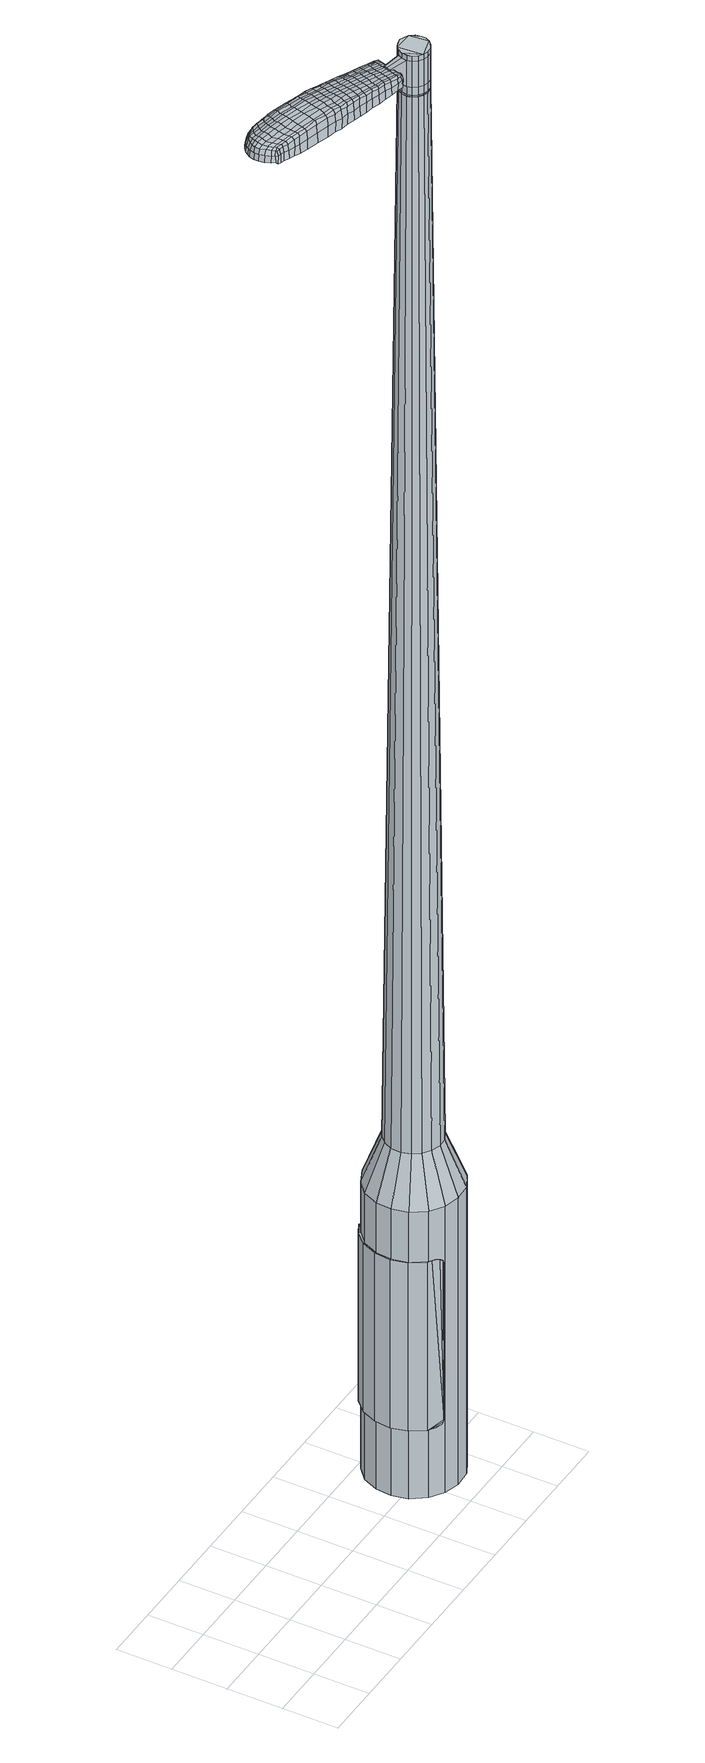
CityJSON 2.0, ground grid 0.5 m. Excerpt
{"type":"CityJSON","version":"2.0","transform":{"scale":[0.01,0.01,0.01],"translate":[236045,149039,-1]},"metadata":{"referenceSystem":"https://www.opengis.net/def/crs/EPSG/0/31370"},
"CityObjects":{
"object1":{"type":"GenericCityObject","attributes":{"cluster":91,"mean_distance_to_centroid":0.272,"new_centroid_x":236047.7,"new_centroid_y":149039.62,"mean_distance_to_camera":9.58,"H1":-4.4,"H2":-4.35,"Z_final":114.3,"cluster2":-1,"proj_x":236049.05,"proj_y":149034.66,"id_line":63078,"bearing_l":74.78,"distance":5.15,"orientation":"left","G_obj":164.78},"geometry":[{"type":"MultiSurface","lod":"2","boundaries":[[[0,1,2,3]],[[1,4,5,2]],[[4,6,7,5]],[[6,8,9,7]],[[8,10,11,9]],[[10,12,13,11]],[[12,14,15,13]],[[14,16,17,15]],[[16,18,19,17]],[[18,20,21,19]],[[20,22,23,21]],[[22,24,25,23]],[[24,26,27,25]],[[26,28,29,27]],[[28,30,31,29]],[[30,32,33,31]],[[32,34,35,33]],[[34,0,3,35]],[[36,37,38,39]],[[38,40,41,42]],[[41,43,42]],[[42,44,45,46]],[[45,47,46]],[[46,48,49,50]],[[49,51,50]],[[42,46,50,38]],[[50,52,39,38]],[[53,36,39]],[[2,5,7,35]],[[7,9,11,15]],[[11,13,15]],[[15,17,19,23]],[[19,21,23]],[[23,25,27,31]],[[27,29,31]],[[15,23,31,7]],[[31,33,35,7]],[[3,2,35]],[[1,0,54,55]],[[0,34,56,54]],[[34,32,57,56]],[[32,30,58,57]],[[30,28,59,58]],[[28,26,60,59]],[[26,24,61,60]],[[24,22,62,61]],[[22,20,63,62]],[[20,18,64,63]],[[18,16,65,64]],[[16,14,66,65]],[[14,12,67,66]],[[12,10,68,67]],[[10,8,69,68]],[[8,6,70,69]],[[6,4,71,70]],[[4,1,55,71]],[[55,54,72,73]],[[54,56,74,72]],[[56,57,75,74]],[[57,58,76,75]],[[58,59,77,76]],[[59,60,78,77]],[[60,61,79,78]],[[61,62,80,79]],[[62,63,81,80]],[[63,64,82,81]],[[64,65,83,82]],[[65,66,84,83]],[[66,67,85,84]],[[67,68,86,85]],[[68,69,87,86]],[[69,70,88,87]],[[70,71,89,88]],[[71,55,73,89]],[[72,90,91,73]],[[92,93,90,72]],[[94,95,93,92]],[[96,97,95,94]],[[98,99,97,96]],[[100,101,99,98]],[[102,103,101,100]],[[104,105,103,102]],[[106,107,105,104]],[[108,109,107,106]],[[83,110,109,108]],[[111,112,110,83]],[[113,114,112,111]],[[86,115,114,113]],[[116,117,115,86]],[[88,118,117,116]],[[89,119,118,88]],[[73,91,119,89]],[[120,121,122,123]],[[124,120,123,125]],[[126,124,125,127]],[[128,126,127,129]],[[130,128,129,131]],[[132,130,131,133]],[[134,132,133,135]],[[136,134,135,137]],[[138,136,137,139]],[[140,138,139,141]],[[142,140,141,143]],[[144,142,143,145]],[[146,144,145,147]],[[148,146,147,149]],[[150,148,149,151]],[[152,150,151,153]],[[74,92,72]],[[74,75,94,92]],[[75,76,96,94]],[[76,77,98,96]],[[77,78,100,98]],[[78,79,102,100]],[[79,80,104,102]],[[80,81,106,104]],[[81,82,108,106]],[[82,83,108]],[[84,111,83]],[[84,85,113,111]],[[85,86,113]],[[87,116,86]],[[87,88,116]],[[154,117,118]],[[154,115,117]],[[155,114,115]],[[155,156,112,114]],[[156,110,112]],[[157,109,110]],[[157,158,107,109]],[[158,159,105,107]],[[159,160,103,105]],[[160,161,101,103]],[[161,162,99,101]],[[162,163,97,99]],[[163,164,95,97]],[[164,165,93,95]],[[165,90,93]],[[39,52,152,166]],[[91,90,167,153]],[[53,39,166,121]],[[90,165,122,167]],[[36,53,121,120]],[[165,164,123,122]],[[37,36,120,124]],[[164,163,125,123]],[[38,37,124,126]],[[163,162,127,125]],[[40,38,126,128]],[[162,161,129,127]],[[41,40,128,130]],[[161,160,131,129]],[[43,41,130,132]],[[160,159,133,131]],[[42,43,132,134]],[[159,158,135,133]],[[44,42,134,136]],[[158,157,137,135]],[[45,44,136,138]],[[157,110,139,137]],[[47,45,138,140]],[[110,156,141,139]],[[46,47,140,142]],[[156,155,143,141]],[[48,46,142,144]],[[155,115,145,143]],[[49,48,144,146]],[[115,154,147,145]],[[51,49,146,148]],[[154,118,149,147]],[[50,51,148,150]],[[118,119,151,149]],[[52,50,150,152]],[[119,91,153,151]],[[152,153,168,169]],[[153,167,170,168]],[[167,122,171,170]],[[122,121,172,171]],[[121,166,173,172]],[[166,152,169,173]],[[174,175,176,177]],[[178,174,177,179]],[[174,178,180,181]],[[175,174,181,182]],[[183,184,185,186]],[[187,183,186,188]],[[183,187,189,190]],[[184,183,190,191]],[[192,193,194,195]],[[196,192,195,197]],[[192,196,198,199]],[[193,192,199,200]],[[201,202,203,204]],[[205,201,204,206]],[[201,205,207,208]],[[202,201,208,209]],[[210,211,212,213]],[[214,210,213,215]],[[210,214,216,217]],[[211,210,217,218]],[[219,220,221,222]],[[223,219,222,224]],[[219,223,225,226]],[[220,219,226,227]],[[228,229,230,231]],[[220,228,231,221]],[[228,220,227,232]],[[229,228,232,233]],[[234,235,236,237]],[[229,234,237,230]],[[234,229,233,238]],[[235,234,238,239]],[[240,178,179,241]],[[235,240,241,236]],[[240,235,239,242]],[[178,240,242,180]],[[243,244,245,246]],[[247,243,246,248]],[[243,247,249,250]],[[244,243,250,251]],[[252,253,254,255]],[[244,252,255,245]],[[252,244,251,256]],[[253,252,256,257]],[[258,259,260,261]],[[253,258,261,254]],[[258,253,257,262]],[[259,258,262,263]],[[264,265,266,267]],[[259,264,267,260]],[[264,259,263,268]],[[265,264,268,269]],[[270,175,182,271]],[[265,270,271,266]],[[270,265,269,272]],[[175,270,272,176]],[[273,274,275,276]],[[277,273,276,278]],[[273,277,279,280]],[[274,273,280,281]],[[282,283,284,285]],[[274,282,285,275]],[[282,274,281,286]],[[283,282,286,287]],[[288,289,290,291]],[[283,288,291,284]],[[288,283,287,292]],[[289,288,292,293]],[[294,187,188,295]],[[289,294,295,290]],[[294,289,293,296]],[[187,294,296,189]],[[297,298,299,300]],[[301,297,300,302]],[[297,301,303,304]],[[298,297,304,305]],[[306,307,308,309]],[[298,306,309,299]],[[306,298,305,310]],[[307,306,310,311]],[[312,313,314,315]],[[307,312,315,308]],[[312,307,311,316]],[[313,312,316,317]],[[318,319,320,321]],[[313,318,321,314]],[[318,313,317,322]],[[319,318,322,323]],[[324,184,191,325]],[[319,324,325,320]],[[324,319,323,326]],[[184,324,326,185]],[[327,213,212,328]],[[329,327,328,330]],[[327,329,331,332]],[[213,327,332,215]],[[333,329,330,334]],[[335,333,334,336]],[[333,335,337,338]],[[329,333,338,331]],[[339,335,336,340]],[[341,339,340,342]],[[339,341,343,344]],[[335,339,344,337]],[[345,341,342,346]],[[347,345,346,348]],[[345,347,349,350]],[[341,345,350,343]],[[351,347,348,352]],[[202,351,352,203]],[[351,202,209,353]],[[347,351,353,349]],[[354,355,200,199]],[[356,354,199,198]],[[354,356,357,358]],[[355,354,358,359]],[[360,361,359,358]],[[362,360,358,357]],[[360,362,363,364]],[[361,360,364,365]],[[366,367,365,364]],[[368,366,364,363]],[[366,368,369,370]],[[367,366,370,371]],[[372,373,371,370]],[[374,372,370,369]],[[372,374,207,205]],[[373,372,205,206]],[[375,376,377,378]],[[277,375,378,279]],[[375,277,278,379]],[[376,375,379,380]],[[381,196,197,382]],[[376,381,382,377]],[[381,376,380,383]],[[196,381,383,198]],[[384,385,386,387]],[[223,384,387,225]],[[384,223,224,388]],[[385,384,388,389]],[[390,391,392,393]],[[385,390,393,386]],[[390,385,389,394]],[[391,390,394,395]],[[396,193,200,397]],[[391,396,397,392]],[[396,391,395,398]],[[193,396,398,194]],[[399,400,401,402]],[[181,399,402,182]],[[399,181,180,403]],[[400,399,403,404]],[[405,406,407,408]],[[400,405,408,401]],[[405,400,404,409]],[[406,405,409,410]],[[411,204,203,412]],[[406,411,412,407]],[[411,406,410,413]],[[204,411,413,206]],[[414,415,416,417]],[[186,414,417,188]],[[414,186,185,418]],[[415,414,418,419]],[[420,208,207,421]],[[415,420,421,416]],[[420,415,419,422]],[[208,420,422,209]],[[423,424,425,426]],[[301,423,426,303]],[[423,301,302,427]],[[424,423,427,428]],[[429,214,215,430]],[[424,429,430,425]],[[429,424,428,431]],[[214,429,431,216]],[[432,433,434,435]],[[247,432,435,249]],[[432,247,248,436]],[[433,432,436,437]],[[438,439,440,441]],[[433,438,441,434]],[[438,433,437,442]],[[439,438,442,443]],[[444,211,218,445]],[[439,444,445,440]],[[444,439,443,446]],[[211,444,446,212]],[[447,448,437,436]],[[246,447,436,248]],[[447,246,245,449]],[[448,447,449,450]],[[451,452,443,442]],[[448,451,442,437]],[[451,448,450,453]],[[452,451,453,454]],[[455,328,212,446]],[[452,455,446,443]],[[455,452,454,456]],[[328,455,456,330]],[[457,458,459,460]],[[304,457,460,305]],[[457,304,303,426]],[[458,457,426,425]],[[461,332,331,462]],[[458,461,462,459]],[[461,458,425,430]],[[332,461,430,215]],[[463,464,450,449]],[[255,463,449,245]],[[463,255,254,465]],[[464,463,465,466]],[[467,468,454,453]],[[464,467,453,450]],[[467,464,466,469]],[[468,467,469,470]],[[471,334,330,456]],[[468,471,456,454]],[[471,468,470,472]],[[334,471,472,336]],[[473,474,475,476]],[[310,473,476,311]],[[473,310,305,460]],[[474,473,460,459]],[[477,338,337,478]],[[474,477,478,475]],[[477,474,459,462]],[[338,477,462,331]],[[479,480,466,465]],[[261,479,465,254]],[[479,261,260,481]],[[480,479,481,482]],[[483,484,470,469]],[[480,483,469,466]],[[483,480,482,485]],[[484,483,485,486]],[[487,340,336,472]],[[484,487,472,470]],[[487,484,486,488]],[[340,487,488,342]],[[489,490,491,492]],[[316,489,492,317]],[[489,316,311,476]],[[490,489,476,475]],[[493,344,343,494]],[[490,493,494,491]],[[493,490,475,478]],[[344,493,478,337]],[[495,496,482,481]],[[267,495,481,260]],[[495,267,266,497]],[[496,495,497,498]],[[499,500,486,485]],[[496,499,485,482]],[[499,496,498,501]],[[500,499,501,502]],[[503,346,342,488]],[[500,503,488,486]],[[503,500,502,504]],[[346,503,504,348]],[[505,506,507,508]],[[322,505,508,323]],[[505,322,317,492]],[[506,505,492,491]],[[509,350,349,510]],[[506,509,510,507]],[[509,506,491,494]],[[350,509,494,343]],[[511,512,498,497]],[[271,511,497,266]],[[511,271,182,402]],[[512,511,402,401]],[[513,514,502,501]],[[512,513,501,498]],[[513,512,401,408]],[[514,513,408,407]],[[515,352,348,504]],[[514,515,504,502]],[[515,514,407,412]],[[352,515,412,203]],[[516,517,419,418]],[[326,516,418,185]],[[516,326,323,508]],[[517,516,508,507]],[[518,353,209,422]],[[517,518,422,419]],[[518,517,507,510]],[[353,518,510,349]],[[519,520,380,379]],[[276,519,379,278]],[[519,276,275,521]],[[520,519,521,522]],[[523,356,198,383]],[[520,523,383,380]],[[523,520,522,524]],[[356,523,524,357]],[[525,526,527,528]],[[226,525,528,227]],[[525,226,225,387]],[[526,525,387,386]],[[529,530,531,532]],[[526,529,532,527]],[[529,526,386,393]],[[530,529,393,392]],[[533,355,359,534]],[[530,533,534,531]],[[533,530,392,397]],[[355,533,397,200]],[[535,536,522,521]],[[285,535,521,275]],[[535,285,284,537]],[[536,535,537,538]],[[539,362,357,524]],[[536,539,524,522]],[[539,536,538,540]],[[362,539,540,363]],[[541,542,543,544]],[[232,541,544,233]],[[541,232,227,528]],[[542,541,528,527]],[[545,546,547,548]],[[542,545,548,543]],[[545,542,527,532]],[[546,545,532,531]],[[549,361,365,550]],[[546,549,550,547]],[[549,546,531,534]],[[361,549,534,359]],[[551,552,538,537]],[[291,551,537,284]],[[551,291,290,553]],[[552,551,553,554]],[[555,368,363,540]],[[552,555,540,538]],[[555,552,554,556]],[[368,555,556,369]],[[557,558,559,560]],[[238,557,560,239]],[[557,238,233,544]],[[558,557,544,543]],[[561,562,563,564]],[[558,561,564,559]],[[561,558,543,548]],[[562,561,548,547]],[[565,367,371,566]],[[562,565,566,563]],[[565,562,547,550]],[[367,565,550,365]],[[567,568,554,553]],[[295,567,553,290]],[[567,295,188,417]],[[568,567,417,416]],[[569,374,369,556]],[[568,569,556,554]],[[569,568,416,421]],[[374,569,421,207]],[[570,571,404,403]],[[242,570,403,180]],[[570,242,239,560]],[[571,570,560,559]],[[572,573,410,409]],[[571,572,409,404]],[[572,571,559,564]],[[573,572,564,563]],[[574,373,206,413]],[[573,574,413,410]],[[574,573,563,566]],[[373,574,566,371]],[[575,576,577,578]],[[578,577,579,580]],[[581,579,577,582]],[[582,577,576,583]],[[584,585,586,587]],[[587,586,588,589]],[[590,588,586,591]],[[591,586,585,592]],[[593,594,595,596]],[[596,595,597,598]],[[599,597,595,600]],[[600,595,594,601]],[[602,603,604,605]],[[605,604,606,607]],[[608,606,604,609]],[[609,604,603,610]],[[611,612,613,614]],[[614,613,615,616]],[[617,615,613,618]],[[618,613,612,619]],[[620,621,622,623]],[[623,622,624,625]],[[626,624,622,627]],[[627,622,621,628]],[[629,630,631,632]],[[632,631,621,620]],[[628,621,631,633]],[[633,631,630,634]],[[635,636,637,638]],[[638,637,630,629]],[[634,630,637,639]],[[639,637,636,640]],[[580,579,641,642]],[[642,641,636,635]],[[640,636,641,643]],[[643,641,579,581]],[[644,645,646,647]],[[647,646,648,649]],[[650,648,646,651]],[[651,646,645,652]],[[653,654,655,656]],[[656,655,645,644]],[[652,645,655,657]],[[657,655,654,658]],[[659,660,661,662]],[[662,661,654,653]],[[658,654,661,663]],[[663,661,660,664]],[[665,666,667,668]],[[668,667,660,659]],[[664,660,667,669]],[[669,667,666,670]],[[583,576,671,672]],[[672,671,666,665]],[[670,666,671,673]],[[673,671,576,575]],[[674,675,676,677]],[[677,676,678,679]],[[680,678,676,681]],[[681,676,675,682]],[[683,684,685,686]],[[686,685,675,674]],[[682,675,685,687]],[[687,685,684,688]],[[689,690,691,692]],[[692,691,684,683]],[[688,684,691,693]],[[693,691,690,694]],[[589,588,695,696]],[[696,695,690,689]],[[694,690,695,697]],[[697,695,588,590]],[[698,699,700,701]],[[701,700,702,703]],[[704,702,700,705]],[[705,700,699,706]],[[707,708,709,710]],[[710,709,699,698]],[[706,699,709,711]],[[711,709,708,712]],[[713,714,715,716]],[[716,715,708,707]],[[712,708,715,717]],[[717,715,714,718]],[[719,720,721,722]],[[722,721,714,713]],[[718,714,721,723]],[[723,721,720,724]],[[592,585,725,726]],[[726,725,720,719]],[[724,720,725,727]],[[727,725,585,584]],[[611,614,728,729]],[[729,728,730,731]],[[732,730,728,733]],[[733,728,614,616]],[[731,730,734,735]],[[735,734,736,737]],[[738,736,734,739]],[[739,734,730,732]],[[737,736,740,741]],[[741,740,742,743]],[[744,742,740,745]],[[745,740,736,738]],[[743,742,746,747]],[[747,746,748,749]],[[750,748,746,751]],[[751,746,742,744]],[[749,748,752,753]],[[753,752,603,602]],[[610,603,752,754]],[[754,752,748,750]],[[601,755,756,600]],[[600,756,757,599]],[[758,757,756,759]],[[759,756,755,760]],[[760,761,762,759]],[[759,762,763,758]],[[764,763,762,765]],[[765,762,761,766]],[[766,767,768,765]],[[765,768,769,764]],[[770,769,768,771]],[[771,768,767,772]],[[772,773,774,771]],[[771,774,775,770]],[[608,775,774,606]],[[606,774,773,607]],[[776,777,778,779]],[[779,778,678,680]],[[679,678,778,780]],[[780,778,777,781]],[[598,597,782,783]],[[783,782,777,776]],[[781,777,782,784]],[[784,782,597,599]],[[785,786,787,788]],[[788,787,624,626]],[[625,624,787,789]],[[789,787,786,790]],[[791,792,793,794]],[[794,793,786,785]],[[790,786,793,795]],[[795,793,792,796]],[[601,594,797,798]],[[798,797,792,791]],[[796,792,797,799]],[[799,797,594,593]],[[800,801,802,803]],[[803,802,582,583]],[[581,582,802,804]],[[804,802,801,805]],[[806,807,808,809]],[[809,808,801,800]],[[805,801,808,810]],[[810,808,807,811]],[[602,605,812,813]],[[813,812,807,806]],[[811,807,812,814]],[[814,812,605,607]],[[815,816,817,818]],[[818,817,587,589]],[[584,587,817,819]],[[819,817,816,820]],[[608,609,821,822]],[[822,821,816,815]],[[820,816,821,823]],[[823,821,609,610]],[[824,825,702,826]],[[826,702,704]],[[703,702,827]],[[827,702,825,828]],[[616,615,829,830]],[[830,829,825,824]],[[828,825,829,831]],[[831,829,615,617]],[[832,833,834,650]],[[834,648,650]],[[649,648,834,835]],[[834,833,835]],[[836,837,838,839]],[[839,838,833,832]],[[835,833,838,840]],[[840,838,837,841]],[[619,612,842,843]],[[843,842,837,836]],[[841,837,842,844]],[[844,842,612,611]],[[845,846,835]],[[835,846,647,649]],[[644,647,846,847]],[[846,845,847]],[[841,848,849,840]],[[840,849,845,835]],[[847,845,849,850]],[[850,849,848,851]],[[611,729,852,844]],[[844,852,848,841]],[[851,848,852,853]],[[853,852,729,731]],[[854,855,856,857]],[[857,856,705,706]],[[704,705,856,826]],[[826,856,855,824]],[[732,733,858,859]],[[859,858,855,854]],[[824,855,858,830]],[[830,858,733,616]],[[860,861,847]],[[847,861,656,644]],[[653,656,861,862]],[[862,861,860,863]],[[851,864,865,850]],[[850,865,860,847]],[[863,860,865,866]],[[866,865,864,867]],[[731,735,868,853]],[[853,868,864,851]],[[867,864,868,869]],[[869,868,735,737]],[[870,871,872,873]],[[873,872,711,712]],[[706,711,872,857]],[[857,872,871,854]],[[738,739,874,875]],[[875,874,871,870]],[[854,871,874,859]],[[859,874,739,732]],[[863,876,877,862]],[[862,877,662,653]],[[659,662,877,878]],[[878,877,876,879]],[[867,880,881,866]],[[866,881,876,863]],[[879,876,881,882]],[[882,881,880,883]],[[737,741,884,869]],[[869,884,880,867]],[[883,880,884,885]],[[885,884,741,743]],[[886,887,888,889]],[[889,888,717,718]],[[712,717,888,873]],[[873,888,887,870]],[[744,745,890,891]],[[891,890,887,886]],[[870,887,890,875]],[[875,890,745,738]],[[879,892,893,878]],[[878,893,668,659]],[[665,668,893,894]],[[894,893,892,895]],[[883,896,897,882]],[[882,897,892,879]],[[895,892,897,898]],[[898,897,896,899]],[[743,747,900,885]],[[885,900,896,883]],[[899,896,900,901]],[[901,900,747,749]],[[902,903,904,905]],[[905,904,723,724]],[[718,723,904,889]],[[889,904,903,886]],[[750,751,906,907]],[[907,906,903,902]],[[886,903,906,891]],[[891,906,751,744]],[[895,908,909,894]],[[894,909,672,665]],[[583,672,909,803]],[[803,909,908,800]],[[899,910,911,898]],[[898,911,908,895]],[[800,908,911,809]],[[809,911,910,806]],[[749,753,912,901]],[[901,912,910,899]],[[806,910,912,813]],[[813,912,753,602]],[[820,913,914,819]],[[819,914,727,584]],[[724,727,914,905]],[[905,914,913,902]],[[610,754,915,823]],[[823,915,913,820]],[[902,913,915,907]],[[907,915,754,750]],[[781,916,917,780]],[[780,917,677,679]],[[674,677,917,918]],[[918,917,916,919]],[[599,757,920,784]],[[784,920,916,781]],[[919,916,920,921]],[[921,920,757,758]],[[922,923,924,925]],[[925,924,627,628]],[[626,627,924,788]],[[788,924,923,785]],[[926,927,928,929]],[[929,928,923,922]],[[785,923,928,794]],[[794,928,927,791]],[[760,755,930,931]],[[931,930,927,926]],[[791,927,930,798]],[[798,930,755,601]],[[919,932,933,918]],[[918,933,686,674]],[[683,686,933,934]],[[934,933,932,935]],[[758,763,936,921]],[[921,936,932,919]],[[935,932,936,937]],[[937,936,763,764]],[[938,939,940,941]],[[941,940,633,634]],[[628,633,940,925]],[[925,940,939,922]],[[942,943,944,945]],[[945,944,939,938]],[[922,939,944,929]],[[929,944,943,926]],[[766,761,946,947]],[[947,946,943,942]],[[926,943,946,931]],[[931,946,761,760]],[[935,948,949,934]],[[934,949,692,683]],[[689,692,949,950]],[[950,949,948,951]],[[764,769,952,937]],[[937,952,948,935]],[[951,948,952,953]],[[953,952,769,770]],[[954,955,956,957]],[[957,956,639,640]],[[634,639,956,941]],[[941,956,955,938]],[[958,959,960,961]],[[961,960,955,954]],[[938,955,960,945]],[[945,960,959,942]],[[772,767,962,963]],[[963,962,959,958]],[[942,959,962,947]],[[947,962,767,766]],[[951,964,965,950]],[[950,965,696,689]],[[589,696,965,818]],[[818,965,964,815]],[[770,775,966,953]],[[953,966,964,951]],[[815,964,966,822]],[[822,966,775,608]],[[805,967,968,804]],[[804,968,643,581]],[[640,643,968,957]],[[957,968,967,954]],[[811,969,970,810]],[[810,970,967,805]],[[954,967,970,961]],[[961,970,969,958]],[[607,773,971,814]],[[814,971,969,811]],[[958,969,971,963]],[[963,971,773,772]],[[575,578,177,176]],[[578,580,179,177]],[[590,591,190,189]],[[591,592,191,190]],[[593,596,195,194]],[[596,598,197,195]],[[617,618,217,216]],[[618,619,218,217]],[[620,623,222,221]],[[623,625,224,222]],[[629,632,231,230]],[[632,620,221,231]],[[635,638,237,236]],[[638,629,230,237]],[[580,642,241,179]],[[642,635,236,241]],[[650,651,250,249]],[[651,652,251,250]],[[652,657,256,251]],[[657,658,257,256]],[[658,663,262,257]],[[663,664,263,262]],[[664,669,268,263]],[[669,670,269,268]],[[670,673,272,269]],[[673,575,176,272]],[[680,681,280,279]],[[681,682,281,280]],[[682,687,286,281]],[[687,688,287,286]],[[688,693,292,287]],[[693,694,293,292]],[[694,697,296,293]],[[697,590,189,296]],[[698,701,300,299]],[[701,703,302,300]],[[707,710,309,308]],[[710,698,299,309]],[[713,716,315,314]],[[716,707,308,315]],[[719,722,321,320]],[[722,713,314,321]],[[592,726,325,191]],[[726,719,320,325]],[[776,779,378,377]],[[779,680,279,378]],[[598,783,382,197]],[[783,776,377,382]],[[625,789,388,224]],[[789,790,389,388]],[[790,795,394,389]],[[795,796,395,394]],[[796,799,398,395]],[[799,593,194,398]],[[703,827,427,302]],[[827,828,428,427]],[[828,831,431,428]],[[831,617,216,431]],[[832,650,435,434]],[[650,249,435]],[[836,839,441,440]],[[839,832,434,441]],[[619,843,445,218]],[[843,836,440,445]],[[972,973,974,975]],[[976,977,975,974]],[[978,979,980,981]],[[982,983,984,985]],[[973,986,987,974]],[[988,976,974,987]],[[989,978,981,990]],[[991,992,983,982]],[[986,993,994,987]],[[994,995,988,987]],[[996,989,990,997]],[[998,992,991,999]],[[993,1000,1001,994]],[[1001,1002,995,994]],[[1003,996,997,1004]],[[1005,998,999,1006]],[[1007,1008,1009,1010]],[[1011,1012,1008,1007]],[[1011,1013,1014,1012]],[[1013,1015,1016,1014]],[[1017,1018,1019,1020]],[[1021,1022,1018,1017]],[[1023,1024,1022,1021]],[[1025,1026,1024,1023]],[[1020,1009,1008,1017]],[[1017,1008,1012,1021]],[[1012,1014,1023,1021]],[[1014,1016,1025,1023]],[[981,980,977,976]],[[990,981,976,988]],[[995,997,990,988]],[[1002,1004,997,995]],[[982,985,979,978]],[[991,982,978,989]],[[999,991,989,996]],[[1006,999,996,1003]],[[983,1007,1010,984]],[[992,1011,1007,983]],[[1013,1011,992,998]],[[1015,1013,998,1005]],[[1027,1028,1029,1030]],[[1029,1031,1032,1033]],[[1029,1033,1034,1035]],[[1029,1035,1030]],[[1036,1027,1030,1037]],[[1038,1037,1030,1039]],[[1040,1039,1030]],[[1041,1029,1028,1042]],[[1043,1041,1042,1044]],[[1045,1043,1044,1046]],[[1047,1045,1046,1048]],[[1049,1047,1048,1050]],[[1050,1051,1052,1053]],[[1050,1053,1054,1055]],[[1050,1055,1056,1057]],[[1056,1058,1059,1060]],[[1056,1060,1061,1062]],[[1056,1062,1057]],[[1050,1057,1049]],[[1063,1064,1028,1027]],[[1065,1066,1031,1029]],[[1067,1068,1040,1030]],[[1064,1069,1042,1028]],[[1070,1065,1029,1041]],[[1069,1071,1044,1042]],[[1072,1070,1041,1043]],[[1071,1073,1046,1044]],[[1074,1072,1043,1045]],[[1073,1075,1048,1046]],[[1076,1074,1045,1047]],[[1075,1077,1050,1048]],[[1078,1076,1047,1049]],[[1077,1079,1051,1050]],[[1080,1081,1058,1056]],[[1082,1078,1049,1057]],[[1052,1051,1079,1083]],[[1053,1052,1083,1084]],[[1054,1053,1084,1085]],[[1055,1054,1085,1086]],[[1056,1055,1086,1080]],[[1087,1063,1027,1036]],[[1088,1087,1036,1037]],[[1089,1088,1037,1038]],[[1090,1089,1038,1039]],[[1068,1090,1039,1040]],[[1032,1031,1066,1091]],[[1059,1058,1081,1092]],[[1033,1032,1091,1093]],[[1034,1033,1093,1094]],[[1035,1034,1094,1095]],[[1030,1035,1095,1067]],[[1060,1059,1092,1096]],[[1061,1060,1096,1097]],[[1062,1061,1097,1098]],[[1057,1062,1098,1082]]]}]}
},
"vertices":[
[227,72,384],[233,86,384],[233,86,96],[227,72,96],[244,96,384],[244,96,96],[257,102,384],[257,102,96],[272,103,384],[272,103,96],[286,100,384],[286,100,96],[298,91,384],[298,91,96],[306,79,384],[306,79,96],[310,65,384],[310,65,96],[309,50,384],[309,50,96],[302,37,384],[302,37,96],[292,27,384],[292,27,96],[279,20,384],[279,20,96],[264,19,384],[264,19,96],[250,23,384],[250,23,96],[238,31,384],[238,31,96],[229,44,384],[229,44,96],[226,58,384],[226,58,96],[255,56,1524],[258,52,1524],[262,49,1524],[255,65,1524],[266,48,1524],[271,48,1524],[279,54,1524],[275,50,1524],[281,58,1524],[281,62,1524],[277,71,1524],[280,67,1524],[273,73,1524],[269,75,1524],[260,72,1524],[264,74,1524],[257,69,1524],[254,60,1524],[243,68,429],[247,76,429],[243,59,429],[245,51,429],[250,44,429],[257,39,429],[265,36,429],[274,37,429],[282,41,429],[288,47,429],[292,55,429],[293,63,429],[291,72,429],[286,79,429],[278,84,429],[270,86,429],[261,86,429],[253,82,429],[255,65,1483],[257,69,1483],[254,60,1483],[255,56,1483],[258,52,1483],[262,49,1483],[266,48,1483],[271,48,1483],[275,50,1483],[279,54,1483],[281,58,1483],[281,62,1483],[280,67,1483],[277,71,1483],[273,73,1483],[269,75,1483],[264,74,1483],[260,72,1483],[255,65,1485],[257,69,1485],[255,60,1483],[255,60,1485],[256,56,1483],[256,56,1485],[259,52,1483],[259,52,1485],[262,50,1483],[262,50,1485],[267,48,1483],[267,48,1485],[271,49,1483],[271,49,1485],[275,51,1483],[275,51,1485],[278,54,1483],[278,54,1485],[280,58,1483],[280,58,1485],[281,62,1485],[279,67,1483],[279,67,1485],[277,70,1483],[277,70,1485],[273,73,1485],[269,74,1483],[269,74,1485],[264,74,1485],[260,72,1485],[255,56,1519],[254,60,1519],[254,60,1493],[255,56,1493],[258,52,1519],[258,52,1493],[262,49,1519],[262,49,1493],[266,48,1519],[266,48,1493],[271,48,1519],[271,48,1493],[275,50,1519],[275,50,1493],[279,54,1519],[279,54,1493],[281,58,1519],[281,58,1493],[281,62,1519],[281,62,1493],[280,67,1519],[280,67,1493],[277,71,1519],[277,71,1493],[273,73,1519],[273,73,1493],[269,75,1519],[269,75,1493],[264,74,1519],[264,74,1493],[260,72,1519],[260,72,1493],[257,69,1519],[257,69,1493],[269,75,1485],[277,71,1485],[280,67,1485],[281,58,1485],[279,54,1485],[275,50,1485],[271,48,1485],[266,48,1485],[262,49,1485],[258,52,1485],[255,56,1485],[254,60,1485],[255,65,1519],[255,65,1493],[238,73,1513],[238,73,1518],[237,70,1513],[236,67,1513],[236,67,1518],[237,70,1518],[170,108,1519],[177,106,1518],[176,108,1509],[170,110,1510],[162,111,1519],[161,112,1510],[163,109,1526],[171,106,1525],[178,104,1525],[160,71,1519],[167,69,1518],[168,71,1525],[161,72,1525],[152,73,1519],[153,74,1526],[150,72,1510],[158,70,1510],[165,68,1509],[94,107,1519],[95,111,1519],[94,111,1513],[93,107,1513],[94,103,1519],[93,103,1513],[95,103,1524],[95,107,1524],[96,110,1524],[165,88,1530],[172,86,1529],[173,89,1529],[166,91,1530],[156,90,1531],[157,93,1531],[156,86,1530],[164,84,1530],[172,82,1529],[243,67,1512],[244,69,1512],[243,70,1517],[242,67,1517],[242,64,1512],[241,64,1517],[242,64,1506],[242,67,1506],[243,70,1506],[113,122,1519],[116,122,1519],[116,123,1512],[112,124,1512],[110,122,1518],[110,124,1512],[111,121,1522],[113,121,1523],[116,121,1524],[121,121,1519],[126,120,1519],[126,122,1512],[120,123,1512],[121,120,1524],[127,119,1525],[132,119,1519],[140,117,1519],[139,119,1511],[131,120,1511],[133,117,1526],[140,115,1526],[151,114,1519],[150,116,1510],[151,112,1526],[240,85,1513],[233,87,1513],[234,86,1518],[241,83,1517],[246,83,1512],[245,82,1516],[245,84,1506],[240,86,1507],[233,88,1507],[226,90,1514],[219,92,1515],[219,90,1520],[227,88,1519],[225,91,1507],[218,93,1507],[212,94,1515],[205,97,1516],[205,95,1522],[212,93,1521],[211,96,1508],[204,98,1508],[198,99,1517],[191,101,1517],[191,100,1524],[198,97,1523],[197,101,1508],[190,103,1509],[184,104,1518],[184,102,1524],[183,105,1509],[103,88,1519],[106,87,1519],[106,88,1524],[103,89,1523],[101,89,1518],[101,90,1522],[99,88,1512],[101,87,1512],[104,86,1512],[110,85,1519],[116,83,1519],[117,84,1525],[111,86,1524],[109,84,1512],[114,82,1512],[121,81,1519],[129,79,1519],[130,80,1526],[122,82,1526],[120,80,1511],[127,78,1511],[140,76,1519],[141,77,1526],[139,75,1510],[232,55,1513],[225,57,1513],[224,56,1507],[231,55,1507],[238,55,1512],[237,54,1506],[237,56,1516],[233,56,1517],[226,58,1518],[218,59,1514],[210,60,1515],[209,59,1507],[216,58,1507],[219,60,1519],[211,61,1520],[203,62,1515],[196,63,1516],[194,62,1508],[201,61,1508],[204,63,1521],[197,64,1522],[188,65,1517],[181,66,1517],[180,65,1509],[187,64,1508],[190,66,1523],[182,67,1524],[174,68,1518],[172,67,1509],[175,69,1524],[237,69,1519],[238,71,1519],[230,70,1520],[230,73,1520],[229,68,1520],[236,66,1519],[223,72,1522],[223,75,1522],[215,74,1523],[216,77,1523],[214,71,1523],[222,70,1521],[208,76,1524],[209,79,1524],[201,78,1525],[202,81,1525],[200,75,1525],[207,73,1524],[194,80,1526],[195,83,1526],[187,82,1527],[188,85,1527],[186,79,1527],[193,77,1526],[180,84,1528],[180,87,1528],[179,81,1528],[98,106,1527],[99,109,1527],[98,102,1526],[102,101,1527],[103,105,1528],[104,108,1528],[109,103,1529],[110,107,1529],[108,99,1528],[115,97,1530],[116,101,1530],[117,105,1530],[123,99,1531],[124,103,1531],[122,95,1530],[131,93,1531],[132,97,1531],[133,100,1531],[144,93,1531],[145,97,1531],[143,90,1531],[99,91,1518],[97,93,1519],[96,93,1513],[98,90,1513],[100,91,1523],[99,94,1523],[95,98,1519],[94,98,1513],[97,98,1524],[108,122,1518],[105,121,1518],[107,120,1523],[109,121,1523],[108,123,1513],[105,122,1513],[102,119,1519],[99,117,1519],[101,116,1524],[104,118,1523],[102,120,1513],[98,117,1513],[97,114,1519],[98,113,1524],[96,114,1513],[171,105,1528],[170,103,1528],[177,101,1528],[178,103,1527],[162,107,1528],[162,106,1529],[169,100,1529],[168,97,1530],[175,95,1529],[176,98,1528],[161,103,1529],[159,100,1530],[167,94,1530],[174,92,1529],[158,97,1531],[162,74,1528],[162,76,1529],[154,78,1529],[153,76,1528],[169,72,1527],[169,74,1528],[163,80,1529],[155,82,1530],[170,78,1528],[240,55,1512],[241,57,1512],[240,58,1517],[239,56,1517],[239,55,1506],[240,57,1506],[241,60,1512],[240,61,1517],[240,60,1506],[247,81,1512],[247,79,1512],[246,80,1506],[247,82,1506],[246,81,1517],[245,79,1517],[246,77,1512],[245,74,1512],[245,75,1506],[245,78,1506],[245,77,1517],[244,75,1517],[245,72,1512],[244,72,1506],[243,72,1517],[241,82,1519],[240,81,1519],[234,84,1520],[233,83,1520],[240,78,1519],[239,76,1519],[233,81,1520],[232,78,1520],[238,73,1519],[231,76,1520],[234,57,1519],[234,59,1519],[227,61,1520],[226,59,1520],[235,62,1519],[228,64,1520],[226,87,1521],[226,85,1521],[219,89,1522],[219,87,1522],[225,83,1521],[225,80,1521],[218,85,1522],[218,82,1523],[224,78,1522],[217,80,1523],[219,61,1521],[220,63,1521],[212,64,1522],[212,62,1522],[221,66,1521],[213,68,1522],[212,91,1523],[212,90,1523],[205,94,1524],[205,92,1524],[211,87,1523],[210,84,1524],[204,89,1525],[203,87,1525],[210,82,1524],[203,84,1525],[205,64,1523],[205,66,1523],[198,68,1524],[197,66,1524],[206,69,1524],[199,71,1525],[198,96,1525],[198,94,1525],[191,98,1526],[191,96,1526],[197,92,1526],[196,89,1526],[190,94,1527],[189,91,1527],[195,86,1526],[188,88,1527],[190,67,1525],[191,69,1525],[184,71,1526],[183,69,1526],[192,73,1526],[185,75,1527],[184,100,1527],[184,99,1527],[183,96,1527],[182,93,1528],[181,90,1528],[176,70,1527],[177,73,1527],[178,76,1528],[102,91,1525],[101,93,1525],[106,89,1526],[105,92,1526],[99,97,1526],[103,96,1527],[111,120,1525],[109,119,1525],[113,119,1526],[115,120,1525],[106,118,1525],[103,116,1526],[107,115,1527],[110,117,1526],[101,113,1526],[105,112,1527],[111,88,1526],[110,90,1527],[117,86,1527],[116,88,1528],[109,94,1528],[115,92,1529],[120,119,1526],[118,118,1527],[124,116,1528],[126,117,1527],[116,116,1527],[113,113,1528],[120,111,1529],[122,114,1528],[111,110,1528],[118,108,1530],[123,84,1528],[122,86,1529],[130,82,1528],[130,84,1529],[122,90,1529],[130,88,1530],[132,116,1528],[130,115,1528],[138,112,1529],[140,114,1528],[129,112,1529],[127,109,1530],[135,107,1530],[137,110,1530],[125,106,1530],[134,104,1531],[142,79,1529],[142,81,1529],[143,85,1530],[151,111,1528],[150,109,1529],[149,106,1530],[147,103,1530],[146,100,1531],[176,106,1509],[176,104,1518],[170,106,1518],[169,108,1509],[162,109,1519],[161,110,1510],[162,107,1525],[170,104,1525],[177,102,1525],[169,72,1525],[167,71,1518],[160,73,1518],[162,74,1525],[152,75,1519],[153,76,1525],[150,74,1510],[159,72,1509],[166,70,1509],[96,110,1513],[97,110,1519],[96,107,1519],[95,107,1513],[96,103,1519],[95,103,1513],[97,103,1524],[97,106,1524],[98,109,1524],[173,89,1528],[172,86,1528],[165,88,1529],[166,91,1529],[156,90,1529],[157,93,1529],[155,87,1529],[164,85,1529],[171,83,1528],[241,70,1516],[242,70,1512],[241,67,1512],[240,68,1516],[240,64,1512],[239,65,1516],[239,64,1506],[240,68,1506],[241,70,1506],[115,121,1512],[116,120,1519],[113,120,1518],[112,122,1512],[111,120,1518],[110,122,1512],[111,119,1522],[113,119,1523],[116,119,1523],[125,120,1512],[126,118,1519],[121,119,1519],[120,121,1512],[121,118,1524],[126,117,1525],[139,117,1511],[139,115,1519],[132,117,1519],[131,119,1511],[132,115,1525],[140,113,1526],[150,112,1519],[149,114,1510],[151,110,1526],[233,84,1518],[233,85,1513],[240,83,1513],[240,82,1517],[244,81,1512],[243,80,1515],[244,82,1506],[239,84,1506],[232,87,1507],[219,89,1520],[218,90,1514],[225,88,1514],[226,86,1519],[225,89,1507],[218,92,1507],[205,93,1522],[204,95,1516],[211,92,1515],[212,91,1521],[210,94,1508],[203,97,1508],[191,98,1523],[190,100,1517],[197,97,1516],[198,96,1522],[196,99,1508],[189,101,1508],[183,102,1517],[184,100,1524],[182,104,1509],[107,90,1523],[107,89,1519],[104,90,1518],[104,91,1523],[102,91,1518],[103,91,1522],[101,90,1512],[102,89,1512],[105,88,1512],[117,86,1525],[116,85,1519],[111,87,1519],[112,88,1524],[110,86,1512],[115,84,1512],[131,82,1526],[130,81,1519],[122,83,1519],[123,84,1525],[121,82,1511],[128,80,1511],[141,78,1519],[142,79,1526],[139,77,1510],[224,58,1507],[225,59,1513],[233,57,1513],[231,57,1506],[238,57,1512],[236,56,1506],[237,58,1515],[233,58,1517],[226,60,1518],[209,61,1507],[210,62,1514],[218,60,1514],[217,60,1507],[219,61,1519],[212,63,1520],[194,64,1508],[196,65,1516],[203,64,1515],[202,63,1508],[204,65,1521],[197,66,1522],[180,67,1508],[181,68,1517],[189,67,1516],[187,66,1508],[190,68,1522],[183,69,1523],[174,70,1517],[173,69,1509],[176,71,1524],[236,69,1518],[237,71,1518],[229,71,1519],[230,73,1519],[228,68,1519],[235,66,1518],[222,73,1520],[223,75,1520],[215,75,1521],[215,77,1521],[214,72,1521],[221,70,1520],[208,76,1523],[208,79,1523],[200,78,1524],[201,81,1524],[200,75,1524],[207,74,1523],[193,80,1525],[194,83,1525],[186,82,1526],[187,85,1526],[185,79,1526],[192,77,1525],[179,84,1527],[180,87,1527],[178,81,1527],[101,109,1526],[100,106,1526],[100,102,1525],[103,101,1526],[103,105,1526],[104,108,1526],[110,106,1528],[109,103,1528],[109,99,1527],[116,97,1528],[116,101,1529],[117,104,1529],[124,103,1530],[123,99,1530],[123,95,1529],[131,93,1530],[132,97,1530],[133,100,1530],[145,97,1530],[144,94,1530],[143,90,1530],[98,94,1513],[99,94,1518],[100,92,1518],[99,91,1512],[102,92,1523],[100,94,1523],[97,98,1519],[96,98,1513],[99,98,1523],[108,118,1523],[107,119,1518],[109,120,1518],[110,119,1523],[108,121,1512],[106,120,1512],[102,115,1523],[101,115,1519],[104,118,1519],[105,117,1523],[103,118,1513],[100,116,1513],[99,113,1519],[100,112,1524],[98,113,1513],[176,100,1527],[170,102,1527],[170,103,1527],[177,101,1526],[162,106,1527],[161,105,1528],[175,95,1528],[168,97,1528],[169,100,1528],[176,98,1527],[160,102,1528],[159,99,1529],[167,94,1529],[174,92,1528],[158,96,1529],[154,79,1528],[162,77,1527],[162,75,1527],[154,77,1527],[169,73,1526],[169,75,1527],[163,80,1528],[155,82,1528],[170,79,1527],[238,58,1516],[238,58,1512],[238,57,1516],[237,56,1506],[237,57,1506],[239,61,1512],[239,62,1516],[238,61,1506],[244,81,1506],[245,80,1512],[245,81,1512],[244,80,1516],[243,76,1506],[243,75,1512],[244,78,1512],[243,78,1506],[243,77,1516],[242,75,1516],[243,73,1512],[242,73,1506],[242,73,1516],[239,81,1518],[240,81,1518],[233,83,1519],[238,76,1518],[239,79,1518],[232,81,1519],[231,78,1519],[237,74,1518],[231,76,1519],[227,61,1519],[233,60,1518],[233,59,1518],[226,60,1519],[234,63,1518],[227,64,1519],[225,85,1520],[226,86,1520],[219,88,1521],[218,87,1521],[224,80,1520],[225,83,1520],[218,85,1521],[217,82,1521],[223,78,1520],[216,80,1521],[212,65,1521],[219,63,1520],[219,62,1520],[212,64,1521],[220,66,1520],[213,68,1521],[211,89,1522],[211,90,1522],[204,93,1523],[204,92,1523],[210,84,1522],[211,87,1522],[203,89,1523],[203,87,1524],[209,82,1523],[202,84,1524],[198,68,1523],[205,66,1522],[205,65,1522],[197,67,1523],[206,70,1522],[199,72,1523],[197,94,1524],[197,95,1524],[191,97,1525],[190,96,1525],[196,89,1525],[196,91,1524],[189,94,1525],[189,91,1526],[195,86,1525],[188,88,1526],[183,72,1525],[190,70,1524],[190,69,1524],[183,70,1525],[191,73,1524],[184,75,1525],[183,98,1526],[184,99,1526],[182,93,1527],[182,96,1526],[181,90,1527],[176,73,1526],[176,72,1526],[177,77,1526],[102,94,1524],[104,92,1524],[107,91,1525],[106,92,1525],[101,98,1525],[104,96,1525],[113,117,1525],[110,118,1524],[112,119,1524],[115,118,1525],[108,114,1526],[104,114,1525],[107,116,1524],[110,116,1525],[102,112,1525],[106,111,1526],[111,91,1526],[112,89,1526],[117,87,1526],[117,89,1527],[110,95,1526],[116,93,1527],[124,115,1527],[118,116,1526],[120,117,1526],[126,116,1526],[120,111,1528],[114,112,1527],[116,115,1526],[122,113,1527],[112,109,1527],[119,108,1528],[123,87,1527],[123,85,1527],[131,83,1527],[131,85,1528],[123,91,1528],[131,89,1529],[138,112,1528],[130,114,1527],[132,115,1527],[139,113,1527],[135,106,1529],[127,109,1529],[129,111,1528],[137,109,1528],[125,106,1529],[134,103,1530],[142,82,1528],[142,80,1528],[143,86,1529],[150,108,1528],[151,109,1528],[147,103,1529],[149,106,1529],[146,100,1530],[244,82,1508],[242,76,1508],[211,85,1509],[213,93,1509],[191,91,1510],[193,100,1510],[153,103,1512],[155,112,1512],[173,107,1511],[170,98,1511],[135,107,1513],[122,110,1514],[125,119,1514],[138,116,1513],[241,69,1508],[209,78,1509],[188,83,1510],[150,94,1512],[168,89,1511],[133,98,1513],[120,102,1514],[239,62,1508],[207,70,1509],[186,75,1510],[148,85,1512],[165,80,1511],[118,93,1514],[130,89,1513],[237,56,1508],[205,62,1509],[184,67,1510],[145,76,1512],[163,71,1511],[115,85,1514],[128,80,1513],[109,113,1514],[104,113,1514],[106,120,1514],[111,122,1514],[107,105,1514],[102,107,1514],[105,97,1514],[101,100,1514],[103,89,1514],[99,93,1514],[99,112,1515],[95,110,1515],[95,111,1515],[100,116,1515],[98,108,1515],[95,109,1515],[97,104,1515],[95,108,1515],[96,99,1515],[94,107,1515],[239,29,334],[236,31,334],[236,31,165],[248,23,171],[239,29,165],[242,27,165],[245,25,166],[246,24,167],[247,23,169],[242,27,334],[245,25,333],[246,24,332],[247,23,331],[248,23,328],[228,44,165],[228,44,334],[224,58,165],[224,58,334],[226,73,165],[226,73,334],[232,87,165],[232,87,334],[242,97,165],[242,97,334],[246,99,334],[250,101,334],[252,102,333],[254,103,332],[255,103,331],[256,104,328],[246,99,165],[256,104,171],[255,103,169],[254,103,167],[252,102,166],[250,101,165],[241,31,334],[238,33,334],[238,33,165],[241,31,165],[249,25,171],[249,25,328],[230,45,334],[230,45,165],[227,58,334],[227,58,165],[228,72,334],[228,72,165],[234,85,334],[234,85,165],[244,95,334],[244,95,165],[247,96,334],[257,101,328],[257,101,171],[247,96,165],[251,98,334],[253,99,333],[255,100,332],[256,101,331],[244,29,334],[246,27,333],[248,26,332],[249,25,331],[244,29,165],[256,101,169],[246,27,166],[248,26,167],[249,25,169],[255,100,167],[253,99,166],[251,98,165]
]}
